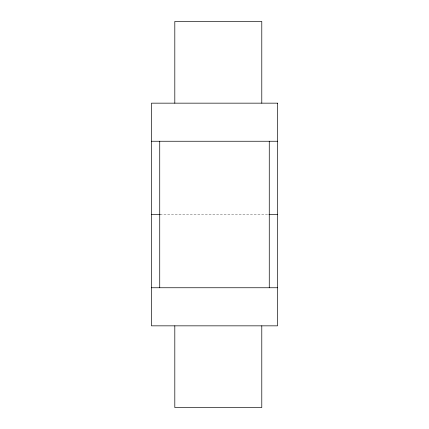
<?xml version="1.0" encoding="UTF-8"?>
<svg xmlns="http://www.w3.org/2000/svg" width="429" height="429" viewBox="0 0 429 429"><rect width="100%" height="100%" fill="white"/><g stroke="black" fill="none" stroke-linecap="round" stroke-linejoin="round"><path stroke-width="0.32" stroke-dasharray="2.15 1.61" d="M160.135 214.5L268.865 214.5"/><path stroke-width="0.64" d="M151.464 141.248L277.536 141.248M151.464 214.5L160.135 214.5M268.865 214.5L277.536 214.5M151.464 287.752L277.536 287.752M269.267 141.248L269.267 287.752M261.787 103.158L261.787 21.45L174.807 21.45L174.807 103.158M261.787 325.842L261.787 407.55L174.807 407.55L174.807 325.842M159.733 141.248L159.733 287.752M277.536 103.158L151.464 103.158L151.464 325.842L277.536 325.842L277.536 103.158"/></g></svg>
